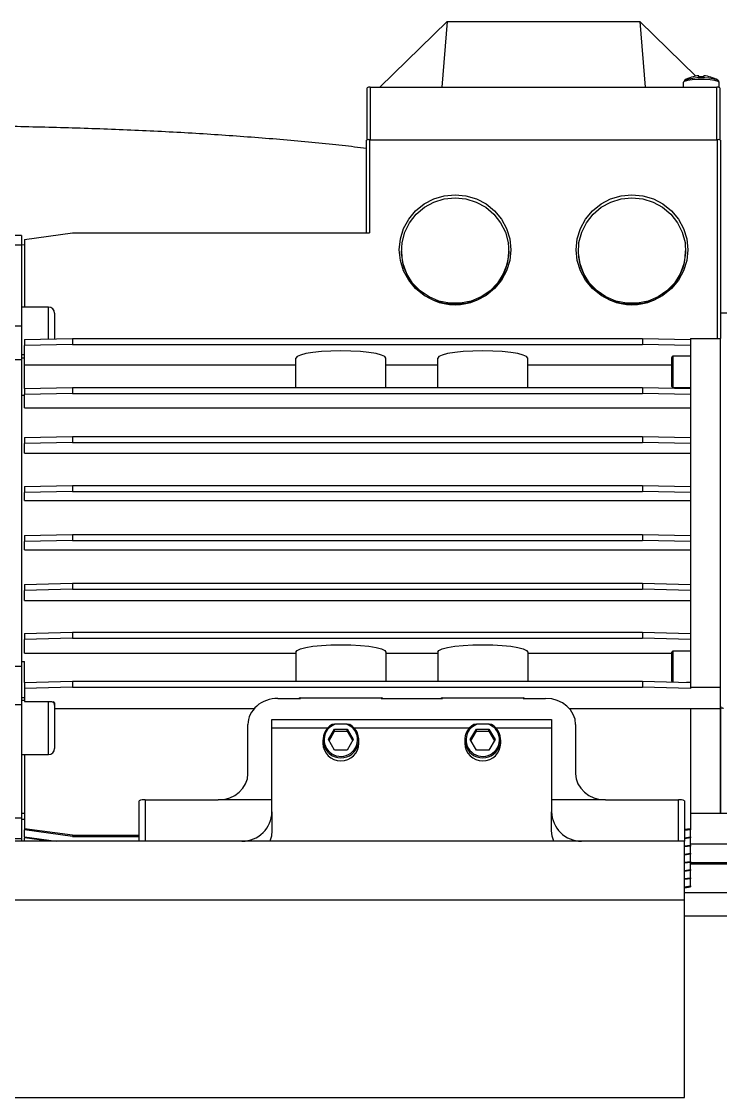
# Model space of a CAD drawing. Header units: millimetres. Extents: x 15 to 415, y 5 to 292.
# Drawn here: x 99.44 to 122.77, y 81.06 to 116.99 of the extents above; entities that cross this region are included whole.
import ezdxf

# ---------------------------------------------------------------- set-up
doc = ezdxf.new("R2010")
doc.units = ezdxf.units.MM

msp = doc.modelspace()

# ---------------------------------------------------------------- linework, layer by layer
at = {"color": 7, "linetype": 'Continuous', "lineweight": 25}
for p, q in [((111.399, 114.795), (113.648, 116.989)), ((113.648, 116.989), (113.472, 114.795)), ((113.648, 116.989), (120.076, 116.989)), ((120.076, 116.989), (120.252, 114.795)), ((121.945, 115.166), (120.076, 116.989)), ((121.529, 114.977), (121.523, 114.956)), ((121.551, 115.006), (121.573, 115.031)), ((122.651, 115.042), (122.673, 115.031)), ((110.978, 113.036), (110.978, 114.778)), ((111.078, 114.795), (113.472, 114.795)), ((111.078, 114.795), (111.078, 113.042)), ((113.472, 114.795), (120.252, 114.795)), ((120.252, 114.795), (122.646, 114.795)), ((121.523, 114.956), (121.523, 114.795)), ((122.646, 113.042), (122.646, 114.795)), ((122.723, 114.789), (122.723, 114.956)), ((122.746, 114.778), (122.746, 113.036)), ((110.958, 109.935), (110.958, 113.026)), ((111.058, 113.042), (111.058, 109.935)), ((111.058, 113.042), (122.666, 113.042)), ((122.666, 106.405), (122.666, 113.042)), ((122.766, 113.026), (122.766, 106.405)), ((99.444, 109.841), (96.173, 109.841)), ((99.444, 109.841), (99.444, 109.518)), ((99.544, 109.714), (101.144, 109.935)), ((99.544, 109.714), (99.544, 107.451)), ((101.144, 109.935), (111.058, 109.935)), ((99.444, 109.518), (96.173, 109.518)), ((99.544, 109.526), (99.444, 109.528)), ((99.444, 109.518), (99.444, 106.823)), ((112.119, 109.337), (112.119, 109.304)), ((115.701, 109.304), (115.701, 109.337)), ((118.023, 109.337), (118.023, 109.304)), ((121.605, 109.304), (121.605, 109.337)), ((100.344, 107.451), (99.444, 107.451)), ((100.344, 106.387), (100.344, 107.451)), ((100.544, 107.251), (100.544, 106.391)), ((123.366, 107.253), (122.766, 107.253)), ((96.173, 106.823), (99.444, 106.823)), ((99.444, 106.823), (99.444, 105.697)), ((99.544, 106.368), (101.144, 106.405)), ((99.544, 106.368), (99.544, 106.168)), ((101.144, 106.405), (101.144, 106.205)), ((101.144, 106.405), (120.166, 106.405)), ((120.166, 106.405), (120.166, 106.205)), ((120.166, 106.405), (121.766, 106.368)), ((121.766, 106.405), (122.766, 106.405)), ((121.766, 106.405), (121.766, 94.758)), ((122.766, 94.758), (122.766, 106.405)), ((101.144, 106.205), (99.544, 106.168)), ((99.544, 105.698), (99.544, 106.168)), ((101.144, 106.205), (120.166, 106.205)), ((121.766, 106.168), (120.166, 106.205)), ((99.444, 105.697), (96.173, 105.697)), ((99.444, 105.87), (99.544, 105.87)), ((99.444, 105.755), (99.544, 105.755)), ((99.444, 105.697), (99.444, 95.466)), ((99.544, 104.733), (99.544, 105.698)), ((108.6, 104.77), (108.6, 105.745)), ((111.6, 104.77), (111.6, 105.745)), ((113.333, 104.77), (113.333, 105.745)), ((116.333, 104.77), (116.333, 105.745)), ((121.142, 105.37), (121.142, 105.775)), ((121.766, 105.81), (121.177, 105.81)), ((121.177, 105.81), (121.177, 105.375)), ((99.544, 105.53), (108.6, 105.53)), ((111.6, 105.53), (113.333, 105.53)), ((116.333, 105.53), (121.142, 105.53)), ((121.142, 104.804), (121.142, 105.37)), ((121.177, 105.375), (121.177, 104.77)), ((99.544, 104.733), (101.144, 104.77)), ((99.544, 104.733), (99.544, 104.533)), ((101.144, 104.57), (99.544, 104.533)), ((101.144, 104.77), (101.144, 104.57)), ((101.144, 104.77), (120.166, 104.77)), ((101.144, 104.57), (120.166, 104.57)), ((120.166, 104.77), (120.166, 104.57)), ((120.166, 104.77), (121.766, 104.733)), ((121.766, 104.533), (120.166, 104.57)), ((121.177, 104.77), (121.766, 104.77)), ((99.544, 104.503), (99.444, 104.503)), ((99.544, 104.093), (99.544, 104.533)), ((99.544, 104.093), (121.766, 104.093)), ((99.544, 103.098), (101.144, 103.135)), ((101.144, 103.135), (101.144, 102.935)), ((101.144, 103.135), (120.166, 103.135)), ((120.166, 103.135), (120.166, 102.935)), ((120.166, 103.135), (121.766, 103.098)), ((99.544, 103.098), (99.544, 102.898)), ((101.144, 102.935), (99.544, 102.898)), ((99.544, 102.573), (99.544, 102.898)), ((101.144, 102.935), (120.166, 102.935)), ((121.766, 102.898), (120.166, 102.935)), ((99.544, 102.573), (121.766, 102.573)), ((99.544, 101.462), (101.144, 101.499)), ((99.544, 101.462), (99.544, 101.262)), ((101.144, 101.499), (101.144, 101.299)), ((101.144, 101.499), (120.166, 101.499)), ((120.166, 101.499), (120.166, 101.299)), ((120.166, 101.499), (121.766, 101.462)), ((101.144, 101.299), (99.544, 101.262)), ((99.544, 100.989), (99.544, 101.262)), ((99.544, 100.989), (121.766, 100.989)), ((101.144, 101.299), (120.166, 101.299)), ((121.766, 101.262), (120.166, 101.299)), ((99.544, 99.827), (101.144, 99.864)), ((99.544, 99.827), (99.544, 99.627)), ((101.144, 99.664), (99.544, 99.627)), ((99.544, 99.351), (99.544, 99.627)), ((101.144, 99.864), (101.144, 99.664)), ((101.144, 99.864), (120.166, 99.864)), ((101.144, 99.664), (120.166, 99.664)), ((120.166, 99.864), (120.166, 99.664)), ((120.166, 99.864), (121.766, 99.827)), ((121.766, 99.627), (120.166, 99.664)), ((99.544, 99.351), (121.766, 99.351)), ((99.544, 98.192), (101.144, 98.229)), ((99.544, 98.192), (99.544, 97.991)), ((101.144, 98.229), (101.144, 98.029)), ((101.144, 98.229), (120.166, 98.229)), ((120.166, 98.229), (120.166, 98.029)), ((120.166, 98.229), (121.766, 98.192)), ((101.144, 98.029), (99.544, 97.991)), ((99.544, 97.656), (99.544, 97.991)), ((101.144, 98.029), (120.166, 98.029)), ((121.766, 97.991), (120.166, 98.029)), ((99.544, 97.656), (121.766, 97.656)), ((99.544, 96.556), (101.144, 96.593)), ((99.544, 96.556), (99.544, 96.356)), ((101.144, 96.393), (99.544, 96.356)), ((99.544, 95.898), (99.544, 96.356)), ((101.144, 96.593), (101.144, 96.393)), ((101.144, 96.593), (120.166, 96.593)), ((101.144, 96.393), (120.166, 96.393)), ((120.166, 96.593), (120.166, 96.393)), ((120.166, 96.593), (121.766, 96.556)), ((121.766, 96.356), (120.166, 96.393)), ((108.6, 95.933), (108.6, 94.958)), ((111.6, 95.933), (111.6, 94.958)), ((113.333, 95.933), (113.333, 94.958)), ((116.333, 95.933), (116.333, 94.958)), ((121.766, 95.964), (121.177, 95.964)), ((121.177, 95.964), (121.177, 95.53)), ((99.444, 95.617), (99.544, 95.617)), ((99.544, 95.898), (108.6, 95.898)), ((99.544, 94.921), (99.544, 95.617)), ((111.6, 95.898), (113.333, 95.898)), ((116.333, 95.898), (121.142, 95.898)), ((121.142, 95.524), (121.142, 95.929)), ((96.173, 95.466), (99.444, 95.466)), ((99.444, 95.466), (99.444, 94.173)), ((121.142, 94.959), (121.142, 95.524)), ((121.177, 95.53), (121.177, 94.934)), ((99.544, 94.921), (101.144, 94.958)), ((99.544, 94.921), (99.544, 94.721)), ((101.144, 94.958), (101.144, 94.758)), ((101.144, 94.958), (120.166, 94.958)), ((120.166, 94.958), (120.166, 94.758)), ((120.166, 94.958), (121.766, 94.921)), ((121.629, 94.924), (121.766, 94.924)), ((101.144, 94.758), (99.544, 94.721)), ((99.544, 94.721), (99.544, 94.283)), ((101.144, 94.758), (120.166, 94.758)), ((121.766, 94.721), (120.166, 94.758)), ((121.766, 94.758), (121.766, 94.721)), ((121.766, 94.758), (122.766, 94.758)), ((122.766, 94.051), (122.766, 94.758)), ((99.444, 94.173), (96.173, 94.173)), ((99.544, 94.409), (99.444, 94.409)), ((99.444, 94.327), (99.544, 94.327)), ((99.444, 94.173), (99.444, 90.398)), ((99.544, 94.283), (100.344, 94.283)), ((100.344, 92.513), (100.344, 94.283)), ((100.544, 94.237), (100.544, 94.164)), ((100.544, 94.164), (100.544, 92.713)), ((108, 94.387), (108.754, 94.387)), ((108.747, 94.404), (111.453, 94.404)), ((111.446, 94.387), (113.487, 94.387)), ((113.48, 94.404), (116.186, 94.404)), ((116.179, 94.387), (116.933, 94.387)), ((100.544, 94.051), (107.212, 94.051)), ((117.721, 94.051), (121.766, 94.051)), ((121.766, 94.051), (122.766, 94.051)), ((121.766, 94.051), (121.766, 90.035)), ((122.766, 90.553), (122.766, 94.051)), ((122.766, 94.051), (122.766, 90.553)), ((107, 91.872), (107, 93.512)), ((107.8, 93.687), (117.133, 93.687)), ((107.8, 90.998), (107.8, 93.687)), ((110.299, 93.525), (109.9, 93.525)), ((110.465, 93.428), (110.299, 93.525)), ((115.033, 93.525), (114.634, 93.525)), ((115.198, 93.428), (115.033, 93.525)), ((117.133, 93.687), (117.133, 90.998)), ((117.933, 93.512), (117.933, 91.872)), ((107.8, 93.406), (109.662, 93.406)), ((109.684, 93.009), (109.892, 93.364)), ((109.704, 92.974), (109.892, 93.295)), ((109.892, 93.364), (110.308, 93.364)), ((109.892, 93.295), (109.892, 93.364)), ((109.892, 93.295), (110.308, 93.295)), ((110.308, 93.364), (110.515, 93.009)), ((110.308, 93.295), (110.308, 93.364)), ((110.308, 93.295), (110.495, 92.974)), ((110.538, 93.406), (114.395, 93.406)), ((114.417, 93.009), (114.625, 93.364)), ((114.438, 92.974), (114.625, 93.295)), ((114.625, 93.364), (115.041, 93.364)), ((114.625, 93.295), (114.625, 93.364)), ((114.625, 93.295), (115.041, 93.295)), ((115.041, 93.364), (115.249, 93.009)), ((115.041, 93.295), (115.041, 93.364)), ((115.041, 93.295), (115.229, 92.974)), ((115.271, 93.406), (117.133, 93.406)), ((109.5, 93.002), (109.5, 92.89)), ((109.892, 92.654), (109.684, 93.009)), ((110.515, 93.009), (110.308, 92.654)), ((110.7, 92.89), (110.7, 93.002)), ((114.233, 93.002), (114.233, 92.89)), ((114.625, 92.654), (114.417, 93.009)), ((115.249, 93.009), (115.041, 92.654)), ((115.433, 92.89), (115.433, 93.002)), ((99.444, 92.513), (100.344, 92.513)), ((99.544, 92.513), (99.544, 90.035)), ((110.308, 92.654), (109.892, 92.654)), ((115.041, 92.654), (114.625, 92.654)), ((103.366, 89.617), (103.366, 90.965)), ((103.566, 90.998), (103.566, 89.617)), ((103.566, 90.998), (106, 90.998)), ((107.8, 90.998), (106, 90.998)), ((107.8, 90.603), (107.8, 90.998)), ((118.933, 90.998), (117.133, 90.998)), ((117.133, 90.998), (117.133, 90.603)), ((118.933, 90.998), (121.366, 90.998)), ((121.366, 89.617), (121.366, 90.998)), ((121.566, 90.965), (121.566, 89.617)), ((99.444, 90.553), (99.544, 90.553)), ((107.8, 90.603), (107.8, 89.978)), ((117.133, 89.978), (117.133, 90.603)), ((121.766, 90.553), (122.766, 90.553)), ((122.766, 90.553), (123.366, 90.553)), ((96.173, 90.398), (99.444, 90.398)), ((99.444, 90.398), (99.444, 89.695)), ((99.444, 90.354), (99.544, 90.354)), ((101.144, 89.814), (99.544, 90.035)), ((99.544, 90.035), (99.544, 90.002)), ((101.144, 89.78), (99.544, 90.002)), ((99.544, 89.762), (99.544, 90.002)), ((121.766, 90.035), (121.566, 90.008)), ((121.766, 90.002), (121.566, 89.974)), ((121.766, 90.035), (121.766, 90.002)), ((121.766, 89.762), (121.766, 90.002)), ((121.566, 89.617), (81.566, 89.617)), ((99.444, 89.695), (96.173, 89.695)), ((99.444, 89.695), (99.444, 89.617)), ((99.544, 89.762), (100.596, 89.617)), ((99.544, 89.762), (99.544, 89.729)), ((100.355, 89.617), (99.544, 89.729)), ((99.544, 89.617), (99.544, 89.729)), ((101.144, 89.814), (103.366, 89.814)), ((101.144, 89.814), (101.144, 89.78)), ((101.144, 89.78), (103.366, 89.78)), ((106.8, 89.617), (103.566, 89.617)), ((121.366, 89.617), (118.133, 89.617)), ((121.566, 89.735), (121.766, 89.762)), ((121.766, 89.729), (121.566, 89.701)), ((121.566, 87.644), (121.566, 89.617)), ((121.566, 89.462), (121.766, 89.49)), ((121.766, 89.762), (121.766, 89.729)), ((121.766, 89.49), (121.766, 89.729)), ((133.766, 89.524), (121.766, 89.524)), ((121.766, 89.49), (121.766, 89.456)), ((121.766, 89.456), (121.566, 89.428)), ((121.566, 89.189), (121.766, 89.217)), ((121.766, 89.183), (121.566, 89.156)), ((121.766, 89.217), (121.766, 89.456)), ((121.766, 89.217), (121.766, 89.183)), ((121.766, 88.944), (121.766, 89.183)), ((121.566, 88.916), (121.766, 88.944)), ((121.766, 88.91), (121.566, 88.883)), ((121.766, 88.944), (121.766, 88.91)), ((121.766, 88.671), (121.766, 88.91)), ((121.766, 88.901), (133.766, 88.901)), ((121.766, 88.866), (133.766, 88.866)), ((121.566, 88.643), (121.766, 88.671)), ((121.766, 88.637), (121.566, 88.61)), ((121.566, 88.37), (121.766, 88.398)), ((121.766, 88.671), (121.766, 88.637)), ((121.766, 88.398), (121.766, 88.637)), ((121.766, 88.398), (121.766, 88.365)), ((121.766, 88.365), (121.566, 88.337)), ((121.566, 88.097), (121.766, 88.125)), ((121.566, 88.064), (121.766, 88.092)), ((121.766, 88.125), (121.766, 88.365)), ((121.766, 88.125), (121.766, 88.092)), ((121.566, 87.903), (133.766, 87.903)), ((121.566, 87.644), (81.566, 87.644)), ((121.566, 81.06), (121.566, 87.644)), ((121.566, 87.124), (133.766, 87.124)), ((81.566, 81.06), (121.566, 81.06))]:
    msp.add_line(p, q, dxfattribs=at)
at = {"color": 7, "linetype": 'Continuous', "lineweight": 25, "flags": 128}
for points in [[(122.723, 114.956), (122.687, 114.989), (122.582, 115.019), (122.423, 115.041), (122.227, 115.053), (122.019, 115.053), (121.823, 115.041), (121.663, 115.019), (121.559, 114.989), (121.523, 114.956)], [(113.91, 107.534), (113.547, 107.57), (113.198, 107.674), (112.876, 107.844), (112.594, 108.072), (112.362, 108.35), (112.19, 108.668), (112.084, 109.012), (112.049, 109.37), (112.084, 109.728), (112.19, 110.073), (112.362, 110.39), (112.594, 110.669), (112.876, 110.897), (113.198, 111.067), (113.547, 111.171), (113.91, 111.206), (114.273, 111.171), (114.622, 111.067), (114.944, 110.897), (115.226, 110.669), (115.458, 110.39), (115.63, 110.073), (115.736, 109.728), (115.771, 109.37), (115.736, 109.012), (115.63, 108.668), (115.458, 108.35), (115.226, 108.072), (114.944, 107.844), (114.622, 107.674), (114.273, 107.57), (113.91, 107.534)], [(113.91, 111.104), (114.271, 111.068), (114.616, 110.961), (114.933, 110.787), (115.208, 110.554), (115.43, 110.272), (115.589, 109.951), (115.68, 109.605), (115.699, 109.248), (115.644, 108.895), (115.518, 108.559), (115.326, 108.256), (115.077, 107.997), (114.779, 107.793), (114.446, 107.652), (114.091, 107.58), (113.729, 107.58), (113.374, 107.652), (113.041, 107.793), (112.743, 107.997), (112.494, 108.256), (112.302, 108.559), (112.176, 108.895), (112.121, 109.248), (112.14, 109.605), (112.231, 109.951), (112.39, 110.272), (112.612, 110.554), (112.887, 110.787), (113.204, 110.961), (113.549, 111.068), (113.91, 111.104)], [(119.814, 111.206), (120.177, 111.171), (120.527, 111.067), (120.848, 110.897), (121.131, 110.669), (121.362, 110.39), (121.534, 110.073), (121.64, 109.728), (121.676, 109.37), (121.64, 109.012), (121.534, 108.668), (121.362, 108.35), (121.131, 108.072), (120.848, 107.844), (120.527, 107.674), (120.177, 107.57), (119.814, 107.534), (119.451, 107.57), (119.102, 107.674), (118.78, 107.844), (118.498, 108.072), (118.267, 108.35), (118.095, 108.668), (117.989, 109.012), (117.953, 109.37), (117.989, 109.728), (118.095, 110.073), (118.267, 110.39), (118.498, 110.669), (118.78, 110.897), (119.102, 111.067), (119.451, 111.171), (119.814, 111.206)], [(119.814, 111.104), (120.175, 111.068), (120.521, 110.961), (120.837, 110.787), (121.112, 110.554), (121.334, 110.272), (121.494, 109.951), (121.585, 109.605), (121.603, 109.248), (121.548, 108.895), (121.422, 108.559), (121.231, 108.256), (120.981, 107.997), (120.683, 107.793), (120.35, 107.652), (119.995, 107.58), (119.633, 107.58), (119.278, 107.652), (118.945, 107.793), (118.648, 107.997), (118.398, 108.256), (118.206, 108.559), (118.081, 108.895), (118.026, 109.248), (118.044, 109.605), (118.135, 109.951), (118.294, 110.272), (118.516, 110.554), (118.791, 110.787), (119.108, 110.961), (119.454, 111.068), (119.814, 111.104)], [(111.6, 105.745), (111.562, 105.8), (111.451, 105.852), (111.273, 105.899), (111.035, 105.938), (110.751, 105.968), (110.434, 105.986), (110.1, 105.992), (109.766, 105.986), (109.449, 105.968), (109.165, 105.938), (108.927, 105.899), (108.748, 105.852), (108.637, 105.8), (108.6, 105.745)], [(116.333, 105.745), (116.296, 105.8), (116.185, 105.852), (116.006, 105.899), (115.768, 105.938), (115.484, 105.968), (115.167, 105.986), (114.833, 105.992), (114.499, 105.986), (114.182, 105.968), (113.898, 105.938), (113.66, 105.899), (113.482, 105.852), (113.371, 105.8), (113.333, 105.745)], [(108.6, 95.933), (108.637, 95.988), (108.748, 96.04), (108.927, 96.087), (109.165, 96.126), (109.449, 96.155), (109.766, 96.174), (110.1, 96.18), (110.434, 96.174), (110.751, 96.155), (111.035, 96.126), (111.273, 96.087), (111.451, 96.04), (111.562, 95.988), (111.6, 95.933)], [(113.333, 95.933), (113.371, 95.988), (113.482, 96.04), (113.66, 96.087), (113.898, 96.126), (114.182, 96.155), (114.499, 96.174), (114.833, 96.18), (115.167, 96.174), (115.484, 96.155), (115.768, 96.126), (116.006, 96.087), (116.185, 96.04), (116.296, 95.988), (116.333, 95.933)], [(108.747, 94.404), (108.713, 94.392), (108.701, 94.387)], [(111.499, 94.387), (111.487, 94.392), (111.453, 94.404)], [(113.48, 94.404), (113.446, 94.392), (113.434, 94.387)], [(116.232, 94.387), (116.22, 94.392), (116.186, 94.404)], [(109.9, 93.525), (109.724, 93.419), (109.712, 93.407)], [(114.634, 93.525), (114.458, 93.419), (114.445, 93.407)], [(107.8, 89.978), (107.781, 89.786), (107.73, 89.617)], [(117.203, 89.617), (117.152, 89.786), (117.133, 89.978)]]:
    msp.add_lwpolyline(points, dxfattribs=at)
at = {"color": 7, "linetype": 'Continuous', "lineweight": 25}
for centre, radius, start, end in [((122.123, 114.09), 1.09, 94.3764, 120.3077), ((122.131, 113.077), 2.033, 75.1847, 105.9374), ((121.878, 115.125), 0.17, 3.7765, 17.8603), ((122.123, 114.114), 1.025, 85.7852, 94.2148), ((122.308, 115.137), 0.11, 158.2861, 180.0771), ((122.123, 114.09), 1.09, 59.6923, 85.6236), ((111.054, 114.631), 0.166, 81.5753, 117.1196), ((122.671, 114.631), 0.166, 62.8804, 98.4247), ((111.034, 112.878), 0.166, 81.5753, 117.1196), ((122.691, 112.878), 0.166, 62.8804, 98.4247), ((113.91, 109.323), 1.791, 180.5821, 359.4179), ((119.814, 109.323), 1.791, 180.5821, 359.4179), ((100.344, 107.251), 0.2, 0, 90), ((121.177, 105.775), 0.0347, 90, 180), ((121.177, 104.804), 0.0347, 180, 270), ((121.177, 95.929), 0.0347, 90, 180), ((121.177, 94.959), 0.0347, 180, 222.9745), ((100.398, 94.162), 0.145, 0.9233, 45.7456), ((110.1, 92.999), 0.597, 119.4588, 60.5412), ((110.1, 93.006), 0.558, 133.9995, 49.0769), ((114.833, 92.999), 0.597, 119.4588, 60.5412), ((114.833, 93.006), 0.558, 133.9995, 49.0769), ((100.344, 92.713), 0.2, 270, 0), ((110.1, 92.897), 0.6, 180.5938, 359.4062), ((114.833, 92.897), 0.6, 180.5938, 359.4062), ((103.518, 90.669), 0.332, 81.5753, 117.1196), ((121.415, 90.669), 0.332, 62.8804, 98.4247), ((106.807, 90.61), 0.993, 269.6092, 359.6038), ((118.126, 90.61), 0.993, 180.3962, 270.3908)]:
    msp.add_arc(centre, radius, start, end, dxfattribs=at)
for centre, major_axis, ratio, start_param, end_param in [((100.344, 94.237), (0.2, 0), 0.232789, 0, 0.675277), ((108, 93.512), (1, 0), 0.874479, 1.570796, 3.141593), ((110.1, 95.238), (0, 1.93), 0.777247, 2.017391, 2.027464), ((110.1, 95.238), (0, 1.93), 0.777247, 4.255722, 4.265794), ((114.833, 95.238), (0, 1.93), 0.777247, 2.017391, 2.027464), ((114.833, 95.238), (0, 1.93), 0.777247, 4.255722, 4.265794), ((116.933, 93.512), (1, 0), 0.874479, 0, 1.570796), ((106, 91.872), (1, 0), 0.874479, 4.712389, 6.283185), ((118.933, 91.872), (1, 0), 0.874479, 3.141593, 4.712389)]:
    msp.add_ellipse(centre, major_axis=major_axis, ratio=ratio, start_param=start_param, end_param=end_param, dxfattribs=at)
for points, knots in [([(122.721, 114.959), (122.718, 114.973), (122.713, 115.001), (122.682, 115.028), (122.658, 115.039), (122.644, 115.045)], [0, 0, 0, 0, 0.280617, 0.569044, 1, 1, 1, 1]), ([(110.958, 112.744), (110.691, 112.78), (109.871, 112.889), (108.312, 113.029), (106.391, 113.182), (104.383, 113.303), (102.321, 113.395), (100.22, 113.46), (98.101, 113.503), (96.693, 113.537), (95.989, 113.554)], [0, 0, 0, 0, 0.064412, 0.198055, 0.331698, 0.465342, 0.598989, 0.732648, 0.866327, 1, 1, 1, 1]), ([(100.344, 94.283), (100.354, 94.283), (100.381, 94.282), (100.424, 94.28), (100.468, 94.274), (100.489, 94.269), (100.5, 94.266)], [0, 0, 0, 0, 0.1571542, 0.4185603, 0.6968785, 1, 1, 1, 1]), ([(122.866, 94.051), (122.858, 94.052), (122.84, 94.053), (122.813, 94.066), (122.788, 94.091), (122.77, 94.126), (122.768, 94.153), (122.766, 94.166)], [0, 0, 0, 0, 0.1409806, 0.2812898, 0.4797064, 0.7535788, 1, 1, 1, 1]), ([(109.806, 93.518), (109.807, 93.519), (109.807, 93.52), (109.812, 93.521), (109.824, 93.523), (109.854, 93.525), (109.881, 93.525), (109.9, 93.525)], [0, 0, 0, 0, 0.063713, 0.14119, 0.259087, 0.476578, 1, 1, 1, 1]), ([(110.299, 93.525), (110.316, 93.525), (110.338, 93.525), (110.367, 93.523), (110.382, 93.522), (110.39, 93.52), (110.393, 93.519), (110.393, 93.519), (110.393, 93.518)], [0, 0, 0, 0, 0.444346, 0.605829, 0.814345, 0.892675, 0.971729, 1, 1, 1, 1]), ([(114.54, 93.518), (114.54, 93.519), (114.54, 93.52), (114.546, 93.521), (114.557, 93.523), (114.587, 93.525), (114.614, 93.525), (114.634, 93.525)], [0, 0, 0, 0, 0.063713, 0.14119, 0.259087, 0.476578, 1, 1, 1, 1]), ([(115.033, 93.525), (115.049, 93.525), (115.071, 93.525), (115.1, 93.523), (115.115, 93.522), (115.124, 93.52), (115.126, 93.519), (115.127, 93.519), (115.127, 93.518)], [0, 0, 0, 0, 0.444346, 0.605829, 0.814345, 0.892675, 0.971729, 1, 1, 1, 1])]:
    msp.add_open_spline(points, degree=3, knots=knots, dxfattribs=at)

doc.saveas('drawing.dxf')
